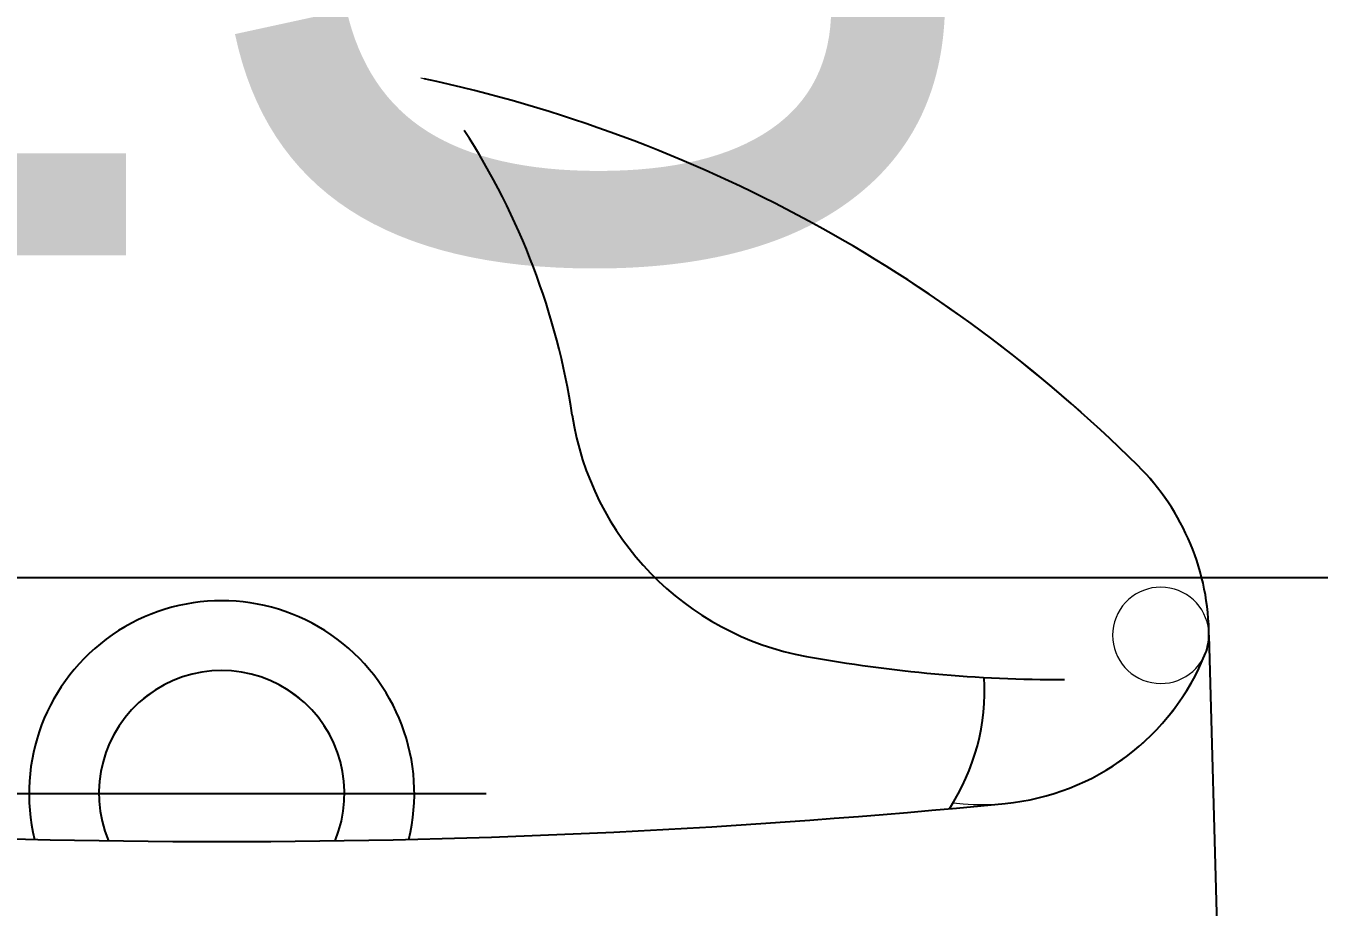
# Model space of a CAD drawing. Header units: millimetres. Extents: x 2148 to 2681, y 758 to 986.
# Drawn here: x 2354.3591 to 2354.7171, y 875.4273 to 875.6713 of the extents above; entities that cross this region are included whole.
import ezdxf

# ---------------------------------------------------------------- set-up
doc = ezdxf.new("R2010")
doc.units = ezdxf.units.MM
doc.linetypes.add('CENTER2', pattern=[28.575000000000003, 19.05, -3.175, 3.175, -3.175])
for name, color, linetype in [('0.1', 193, 'Continuous'), ('0.4', 121, 'Continuous'), ('S_GRID LINES', 252, 'Continuous')]:
    doc.layers.add(name, color=color, linetype=linetype)
doc.styles.add('MMTX$0$ESMX$0$X-OPTA1D', font='x-opta1d')

msp = doc.modelspace()

# ---------------------------------------------------------------- linework, layer by layer
at = {"layer": '0.1'}
for p, q in [((2354.686652997183, 875.5026324430899, -1.97790778295878e-08), (2354.693189033505, 875.2588024277309, -1.97790778295878e-08)), ((2354.686652997183, 875.5026324430899, -1.97790778295878e-08), (2354.693189033505, 875.2588024277309, -1.97790778295878e-08)), ((2354.686652997183, 875.5026324430899, -1.97790778295878e-08), (2354.693189033505, 875.2588024277309, -1.97790778295878e-08)), ((2354.686652997183, 875.5026324430899, -1.97790778295878e-08), (2354.693189033505, 875.2588024277309, -1.97790778295878e-08)), ((2354.686652997183, 875.5026324430899, -1.97790778295878e-08), (2354.693189033505, 875.2588024277309, -1.97790778295878e-08)), ((2354.686652997183, 875.5026324430899, -1.97790778295878e-08), (2354.693189033505, 875.2588024277309, -1.97790778295878e-08)), ((2354.686652997183, 875.5026324430899, -1.97790778295878e-08), (2354.693189033505, 875.2588024277309, -1.97790778295878e-08)), ((2354.686652997183, 875.5026324430899, -1.97790778295878e-08), (2354.693189033505, 875.2588024277309, -1.97790778295878e-08)), ((2354.686652997183, 875.5026324430899, -1.97790778295878e-08), (2354.693189033505, 875.2588024277309, -1.97790778295878e-08)), ((2354.686652997183, 875.5026324430899, -1.97790778295878e-08), (2354.693189033505, 875.2588024277309, -1.97790778295878e-08)), ((2354.340670011524, 875.4588019277096, -1.97790778295878e-08), (2354.486534013931, 875.4588019277096, -1.97790778295878e-08)), ((2354.340670011524, 875.4588019277096, -1.97790778295878e-08), (2354.486534013931, 875.4588019277096, -1.97790778295878e-08)), ((2354.340670011524, 875.4588019277096, -1.97790778295878e-08), (2354.486534013931, 875.4588019277096, -1.97790778295878e-08)), ((2354.340670011524, 875.4588019277096, -1.97790778295878e-08), (2354.486534013931, 875.4588019277096, -1.97790778295878e-08)), ((2354.340670011524, 875.4588019277096, -1.97790778295878e-08), (2354.486534013931, 875.4588019277096, -1.97790778295878e-08)), ((2354.340670011524, 875.4588019277096, -1.97790778295878e-08), (2354.486534013931, 875.4588019277096, -1.97790778295878e-08)), ((2354.340670011524, 875.4588019277096, -1.97790778295878e-08), (2354.486534013931, 875.4588019277096, -1.97790778295878e-08)), ((2354.340670011524, 875.4588019277096, -1.97790778295878e-08), (2354.486534013931, 875.4588019277096, -1.97790778295878e-08)), ((2354.340670011524, 875.4588019277096, -1.97790778295878e-08), (2354.486534013931, 875.4588019277096, -1.97790778295878e-08)), ((2354.340670011524, 875.4588019277096, -1.97790778295878e-08), (2354.486534013931, 875.4588019277096, -1.97790778295878e-08))]:
    msp.add_line(p, q, dxfattribs=at)
for centre, radius, start, end in [((2354.385274866299, 875.2655340119334, -1.97790778295878e-08), 0.3999989999899999, 45.23985393808178, 77.85706656655718), ((2354.385274866299, 875.2655340119334, -1.97790778295878e-08), 0.3999989999899999, 45.23985393808178, 77.85706656655718), ((2354.385274866299, 875.2655340119334, -1.97790778295878e-08), 0.3999989999899999, 45.23985393808178, 77.85706656655718), ((2354.385274866299, 875.2655340119334, -1.97790778295878e-08), 0.3999989999899999, 45.23985393808178, 77.85706656655718), ((2354.385274866299, 875.2655340119334, -1.97790778295878e-08), 0.3999989999899999, 45.23985393808178, 77.85706656655718), ((2354.385274866299, 875.2655340119334, -1.97790778295878e-08), 0.3999989999899999, 45.23985393808178, 77.85706656655718), ((2354.385274866299, 875.2655340119334, -1.97790778295878e-08), 0.3999989999899999, 45.23985393808178, 77.85706656655718), ((2354.385274866299, 875.2655340119334, -1.97790778295878e-08), 0.3999989999899999, 45.23985393808178, 77.85706656655718), ((2354.385274866299, 875.2655340119334, -1.97790778295878e-08), 0.3999989999899999, 45.23985393808178, 77.85706656655718), ((2354.385274866299, 875.2655340119334, -1.97790778295878e-08), 0.3999989999899999, 45.23985393808178, 77.85706656655718), ((2354.312633417977, 875.5335190090652, -1.97790778295878e-08), 0.199999499995, 8.609896416662309, 32.95790810857712), ((2354.312633417977, 875.5335190090652, -1.97790778295878e-08), 0.199999499995, 8.609896416662309, 32.95790810857712), ((2354.312633417977, 875.5335190090652, -1.97790778295878e-08), 0.199999499995, 8.609896416662309, 32.95790810857712), ((2354.312633417977, 875.5335190090652, -1.97790778295878e-08), 0.199999499995, 8.609896416662309, 32.95790810857712), ((2354.312633417977, 875.5335190090652, -1.97790778295878e-08), 0.199999499995, 8.609896416662309, 32.95790810857712), ((2354.312633417977, 875.5335190090652, -1.97790778295878e-08), 0.199999499995, 8.609896416662309, 32.95790810857712), ((2354.312633417977, 875.5335190090652, -1.97790778295878e-08), 0.199999499995, 8.609896416662309, 32.95790810857712), ((2354.312633417977, 875.5335190090652, -1.97790778295878e-08), 0.199999499995, 8.609896416662309, 32.95790810857712), ((2354.312633417977, 875.5335190090652, -1.97790778295878e-08), 0.199999499995, 8.609896416662309, 32.95790810857712), ((2354.312633417977, 875.5335190090652, -1.97790778295878e-08), 0.199999499995, 8.609896416662309, 32.95790810857712), ((2354.589477276453, 875.5754366191056, -1.97790778295878e-08), 0.079999799998, 188.6098964166623, 259.7071829857526), ((2354.589477276453, 875.5754366191056, -1.97790778295878e-08), 0.079999799998, 188.6098964166623, 259.7071829857526), ((2354.589477276453, 875.5754366191056, -1.97790778295878e-08), 0.079999799998, 188.6098964166623, 259.7071829857526), ((2354.589477276453, 875.5754366191056, -1.97790778295878e-08), 0.079999799998, 188.6098964166623, 259.7071829857526), ((2354.589477276453, 875.5754366191056, -1.97790778295878e-08), 0.079999799998, 188.6098964166623, 259.7071829857526), ((2354.589477276453, 875.5754366191056, -1.97790778295878e-08), 0.079999799998, 188.6098964166623, 259.7071829857526), ((2354.589477276453, 875.5754366191056, -1.97790778295878e-08), 0.079999799998, 188.6098964166623, 259.7071829857526), ((2354.589477276453, 875.5754366191056, -1.97790778295878e-08), 0.079999799998, 188.6098964166623, 259.7071829857526), ((2354.589477276453, 875.5754366191056, -1.97790778295878e-08), 0.079999799998, 188.6098964166623, 259.7071829857526), ((2354.589477276453, 875.5754366191056, -1.97790778295878e-08), 0.079999799998, 188.6098964166623, 259.7071829857526), ((2354.619987771026, 875.5022203188807, -1.97790778295878e-08), 0.06666649999833334, 0, 45.23985393808178), ((2354.619987771026, 875.5022203188807, -1.97790778295878e-08), 0.06666649999833334, 0, 45.23985393808178), ((2354.619987771026, 875.5022203188807, -1.97790778295878e-08), 0.06666649999833334, 0, 45.23985393808178), ((2354.619987771026, 875.5022203188807, -1.97790778295878e-08), 0.06666649999833334, 0, 45.23985393808178), ((2354.619987771026, 875.5022203188807, -1.97790778295878e-08), 0.06666649999833334, 0, 45.23985393808178), ((2354.619987771026, 875.5022203188807, -1.97790778295878e-08), 0.06666649999833334, 0, 45.23985393808178), ((2354.619987771026, 875.5022203188807, -1.97790778295878e-08), 0.06666649999833334, 0, 45.23985393808178), ((2354.619987771026, 875.5022203188807, -1.97790778295878e-08), 0.06666649999833334, 0, 45.23985393808178), ((2354.619987771026, 875.5022203188807, -1.97790778295878e-08), 0.06666649999833334, 0, 45.23985393808178), ((2354.619987771026, 875.5022203188807, -1.97790778295878e-08), 0.06666649999833334, 0, 45.23985393808178), ((2354.413321621041, 875.4588019277096, -1.97790778295878e-08), 0.05333319999866666, 346.1859408485906, 193.8140591514094), ((2354.413321621041, 875.4588019277096, -1.97790778295878e-08), 0.05333319999866666, 346.1859408485906, 193.8140591514094), ((2354.413321621041, 875.4588019277096, -1.97790778295878e-08), 0.05333319999866666, 346.1859408485906, 193.8140591514094), ((2354.413321621041, 875.4588019277096, -1.97790778295878e-08), 0.05333319999866666, 346.1859408485906, 193.8140591514094), ((2354.413321621041, 875.4588019277096, -1.97790778295878e-08), 0.05333319999866666, 346.1859408485906, 193.8140591514094), ((2354.413321621041, 875.4588019277096, -1.97790778295878e-08), 0.05333319999866666, 346.1859408485906, 193.8140591514094), ((2354.413321621041, 875.4588019277096, -1.97790778295878e-08), 0.05333319999866666, 346.1859408485906, 193.8140591514094), ((2354.413321621041, 875.4588019277096, -1.97790778295878e-08), 0.05333319999866666, 346.1859408485906, 193.8140591514094), ((2354.413321621041, 875.4588019277096, -1.97790778295878e-08), 0.05333319999866666, 346.1859408485906, 193.8140591514094), ((2354.413321621041, 875.4588019277096, -1.97790778295878e-08), 0.05333319999866666, 346.1859408485906, 193.8140591514094), ((2354.673319951945, 875.502550018248, -1.97790778295878e-08), 0.01333329999966667, 338.2052513048289, 0.354197793494973), ((2354.673319951945, 875.502550018248, -1.97790778295878e-08), 0.01333329999966667, 338.2052513048289, 0.354197793494973), ((2354.673319951945, 875.502550018248, -1.97790778295878e-08), 0.01333329999966667, 338.2052513048289, 0.354197793494973), ((2354.673319951945, 875.502550018248, -1.97790778295878e-08), 0.01333329999966667, 338.2052513048289, 0.354197793494973), ((2354.673319951945, 875.502550018248, -1.97790778295878e-08), 0.01333329999966667, 338.2052513048289, 0.354197793494973), ((2354.673319951945, 875.502550018248, -1.97790778295878e-08), 0.01333329999966667, 338.2052513048289, 0.354197793494973), ((2354.673319951945, 875.502550018248, -1.97790778295878e-08), 0.01333329999966667, 338.2052513048289, 0.354197793494973), ((2354.673319951945, 875.502550018248, -1.97790778295878e-08), 0.01333329999966667, 338.2052513048289, 0.354197793494973), ((2354.673319951945, 875.502550018248, -1.97790778295878e-08), 0.01333329999966667, 338.2052513048289, 0.354197793494973), ((2354.673319951945, 875.502550018248, -1.97790778295878e-08), 0.01333329999966667, 338.2052513048289, 0.354197793494973), ((2354.646654371021, 875.8902862147031, -1.97790778295878e-08), 0.3999989999899999, 259.7071829857526, 270), ((2354.646654371021, 875.8902862147031, -1.97790778295878e-08), 0.3999989999899999, 259.7071829857526, 270), ((2354.646654371021, 875.8902862147031, -1.97790778295878e-08), 0.3999989999899999, 259.7071829857526, 270), ((2354.646654371021, 875.8902862147031, -1.97790778295878e-08), 0.3999989999899999, 259.7071829857526, 270), ((2354.646654371021, 875.8902862147031, -1.97790778295878e-08), 0.3999989999899999, 259.7071829857526, 270), ((2354.646654371021, 875.8902862147031, -1.97790778295878e-08), 0.3999989999899999, 259.7071829857526, 270), ((2354.646654371021, 875.8902862147031, -1.97790778295878e-08), 0.3999989999899999, 259.7071829857526, 270), ((2354.646654371021, 875.8902862147031, -1.97790778295878e-08), 0.3999989999899999, 259.7071829857526, 270), ((2354.646654371021, 875.8902862147031, -1.97790778295878e-08), 0.3999989999899999, 259.7071829857526, 270), ((2354.646654371021, 875.8902862147031, -1.97790778295878e-08), 0.3999989999899999, 259.7071829857526, 270), ((2354.623799016548, 875.5223517146321, -1.97790778295878e-08), 0.06666649999833334, 275.5579196270638, 338.2052513048289), ((2354.623799016548, 875.5223517146321, -1.97790778295878e-08), 0.06666649999833334, 275.5579196270638, 338.2052513048289), ((2354.623799016548, 875.5223517146321, -1.97790778295878e-08), 0.06666649999833334, 275.5579196270638, 338.2052513048289), ((2354.623799016548, 875.5223517146321, -1.97790778295878e-08), 0.06666649999833334, 275.5579196270638, 338.2052513048289), ((2354.623799016548, 875.5223517146321, -1.97790778295878e-08), 0.06666649999833334, 275.5579196270638, 338.2052513048289), ((2354.623799016548, 875.5223517146321, -1.97790778295878e-08), 0.06666649999833334, 275.5579196270638, 338.2052513048289), ((2354.623799016548, 875.5223517146321, -1.97790778295878e-08), 0.06666649999833334, 275.5579196270638, 338.2052513048289), ((2354.623799016548, 875.5223517146321, -1.97790778295878e-08), 0.06666649999833334, 275.5579196270638, 338.2052513048289), ((2354.623799016548, 875.5223517146321, -1.97790778295878e-08), 0.06666649999833334, 275.5579196270638, 338.2052513048289), ((2354.623799016548, 875.5223517146321, -1.97790778295878e-08), 0.06666649999833334, 275.5579196270638, 338.2052513048289), ((2354.413321621041, 875.4588019277096, -1.97790778295878e-08), 0.03399991499915, 337.3130539478161, 202.6869460521839), ((2354.413321621041, 875.4588019277096, -1.97790778295878e-08), 0.03399991499915, 337.3130539478161, 202.6869460521839), ((2354.413321621041, 875.4588019277096, -1.97790778295878e-08), 0.03399991499915, 337.3130539478161, 202.6869460521839), ((2354.413321621041, 875.4588019277096, -1.97790778295878e-08), 0.03399991499915, 337.3130539478161, 202.6869460521839), ((2354.413321621041, 875.4588019277096, -1.97790778295878e-08), 0.03399991499915, 337.3130539478161, 202.6869460521839), ((2354.413321621041, 875.4588019277096, -1.97790778295878e-08), 0.03399991499915, 337.3130539478161, 202.6869460521839), ((2354.413321621041, 875.4588019277096, -1.97790778295878e-08), 0.03399991499915, 337.3130539478161, 202.6869460521839), ((2354.413321621041, 875.4588019277096, -1.97790778295878e-08), 0.03399991499915, 337.3130539478161, 202.6869460521839), ((2354.413321621041, 875.4588019277096, -1.97790778295878e-08), 0.03399991499915, 337.3130539478161, 202.6869460521839), ((2354.413321621041, 875.4588019277096, -1.97790778295878e-08), 0.03399991499915, 337.3130539478161, 202.6869460521839), ((2354.564535270177, 875.4873461900813, -1.97790778295878e-08), 0.05999984999849999, 326.8616794757604, 3.400537915627815), ((2354.564535270177, 875.4873461900813, -1.97790778295878e-08), 0.05999984999849999, 326.8616794757604, 3.400537915627815), ((2354.564535270177, 875.4873461900813, -1.97790778295878e-08), 0.05999984999849999, 326.8616794757604, 3.400537915627815), ((2354.564535270177, 875.4873461900813, -1.97790778295878e-08), 0.05999984999849999, 326.8616794757604, 3.400537915627815), ((2354.564535270177, 875.4873461900813, -1.97790778295878e-08), 0.05999984999849999, 326.8616794757604, 3.400537915627815), ((2354.564535270177, 875.4873461900813, -1.97790778295878e-08), 0.05999984999849999, 326.8616794757604, 3.400537915627815), ((2354.564535270177, 875.4873461900813, -1.97790778295878e-08), 0.05999984999849999, 326.8616794757604, 3.400537915627815), ((2354.564535270177, 875.4873461900813, -1.97790778295878e-08), 0.05999984999849999, 326.8616794757604, 3.400537915627815), ((2354.564535270177, 875.4873461900813, -1.97790778295878e-08), 0.05999984999849999, 326.8616794757604, 3.400537915627815), ((2354.564535270177, 875.4873461900813, -1.97790778295878e-08), 0.05999984999849999, 326.8616794757604, 3.400537915627815), ((2354.413321621041, 877.6853223659515, -1.97790778295878e-08), 2.239853738247487, 264.4420803729362, 275.5579196270638), ((2354.413321621041, 877.6853223659515, -1.97790778295878e-08), 2.239853738247487, 264.4420803729362, 275.5579196270638), ((2354.413321621041, 877.6853223659515, -1.97790778295878e-08), 2.239853738247487, 264.4420803729362, 275.5579196270638), ((2354.413321621041, 877.6853223659515, -1.97790778295878e-08), 2.239853738247487, 264.4420803729362, 275.5579196270638), ((2354.413321621041, 877.6853223659515, -1.97790778295878e-08), 2.239853738247487, 264.4420803729362, 275.5579196270638), ((2354.413321621041, 877.6853223659515, -1.97790778295878e-08), 2.239853738247487, 264.4420803729362, 275.5579196270638), ((2354.413321621041, 877.6853223659515, -1.97790778295878e-08), 2.239853738247487, 264.4420803729362, 275.5579196270638), ((2354.413321621041, 877.6853223659515, -1.97790778295878e-08), 2.239853738247487, 264.4420803729362, 275.5579196270638), ((2354.413321621041, 877.6853223659515, -1.97790778295878e-08), 2.239853738247487, 264.4420803729362, 275.5579196270638), ((2354.413321621041, 877.6853223659515, -1.97790778295878e-08), 2.239853738247487, 264.4420803729362, 275.5579196270638)]:
    msp.add_arc(centre, radius, start, end, dxfattribs=at)
at = {"layer": '0.4', "color": 193, "lineweight": 0, "ltscale": 0.5}
for p, q in [((2354.686652997183, 875.5026324430899, -1.97790778295878e-08), (2354.693189033505, 875.2588024277309, -1.97790778295878e-08)), ((2354.686652997183, 875.5026324430899, -1.97790778295878e-08), (2354.693189033505, 875.2588024277309, -1.97790778295878e-08)), ((2354.686652997183, 875.5026324430899, -1.97790778295878e-08), (2354.693189033505, 875.2588024277309, -1.97790778295878e-08)), ((2354.686652997183, 875.5026324430899, -1.97790778295878e-08), (2354.693189033505, 875.2588024277309, -1.97790778295878e-08)), ((2354.686652997183, 875.5026324430899, -1.97790778295878e-08), (2354.693189033505, 875.2588024277309, -1.97790778295878e-08)), ((2354.686652997183, 875.5026324430899, -1.97790778295878e-08), (2354.693189033505, 875.2588024277309, -1.97790778295878e-08)), ((2354.686652997183, 875.5026324430899, -1.97790778295878e-08), (2354.693189033505, 875.2588024277309, -1.97790778295878e-08)), ((2354.686652997183, 875.5026324430899, -1.97790778295878e-08), (2354.693189033505, 875.2588024277309, -1.97790778295878e-08)), ((2354.686652997183, 875.5026324430899, -1.97790778295878e-08), (2354.693189033505, 875.2588024277309, -1.97790778295878e-08)), ((2354.686652997183, 875.5026324430899, -1.97790778295878e-08), (2354.693189033505, 875.2588024277309, -1.97790778295878e-08)), ((2354.447321536043, 875.4588019277096, -1.97790778295878e-08), (2354.379321706037, 875.4588019277096, -1.97790778295878e-08)), ((2354.447321536043, 875.4588019277096, -1.97790778295878e-08), (2354.379321706037, 875.4588019277096, -1.97790778295878e-08)), ((2354.447321536043, 875.4588019277096, -1.97790778295878e-08), (2354.379321706037, 875.4588019277096, -1.97790778295878e-08)), ((2354.447321536043, 875.4588019277096, -1.97790778295878e-08), (2354.379321706037, 875.4588019277096, -1.97790778295878e-08)), ((2354.447321536043, 875.4588019277096, -1.97790778295878e-08), (2354.379321706037, 875.4588019277096, -1.97790778295878e-08)), ((2354.447321536043, 875.4588019277096, -1.97790778295878e-08), (2354.379321706037, 875.4588019277096, -1.97790778295878e-08)), ((2354.447321536043, 875.4588019277096, -1.97790778295878e-08), (2354.379321706037, 875.4588019277096, -1.97790778295878e-08)), ((2354.447321536043, 875.4588019277096, -1.97790778295878e-08), (2354.379321706037, 875.4588019277096, -1.97790778295878e-08)), ((2354.447321536043, 875.4588019277096, -1.97790778295878e-08), (2354.379321706037, 875.4588019277096, -1.97790778295878e-08)), ((2354.447321536043, 875.4588019277096, -1.97790778295878e-08), (2354.379321706037, 875.4588019277096, -1.97790778295878e-08))]:
    msp.add_line(p, q, dxfattribs=at)
for centre, radius, start, end in [((2354.385274866299, 875.2655340119334, -1.97790778295878e-08), 0.3999989999899703, 45.23985393808178, 78.00152652352564), ((2354.385274866299, 875.2655340119334, -1.97790778295878e-08), 0.3999989999899703, 45.23985393808178, 78.00152652352564), ((2354.385274866299, 875.2655340119334, -1.97790778295878e-08), 0.3999989999899703, 45.23985393808178, 78.00152652352564), ((2354.385274866299, 875.2655340119334, -1.97790778295878e-08), 0.3999989999899703, 45.23985393808178, 78.00152652352564), ((2354.385274866299, 875.2655340119334, -1.97790778295878e-08), 0.3999989999899703, 45.23985393808178, 78.00152652352564), ((2354.385274866299, 875.2655340119334, -1.97790778295878e-08), 0.3999989999899703, 45.23985393808178, 78.00152652352564), ((2354.385274866299, 875.2655340119334, -1.97790778295878e-08), 0.3999989999899703, 45.23985393808178, 78.00152652352564), ((2354.385274866299, 875.2655340119334, -1.97790778295878e-08), 0.3999989999899703, 45.23985393808178, 78.00152652352564), ((2354.385274866299, 875.2655340119334, -1.97790778295878e-08), 0.3999989999899703, 45.23985393808178, 78.00152652352564), ((2354.385274866299, 875.2655340119334, -1.97790778295878e-08), 0.3999989999899703, 45.23985393808178, 78.00152652352564), ((2354.619987771026, 875.5022203188807, -1.97790778295878e-08), 0.06666649999835818, 0.354197793494973, 45.23985393808178), ((2354.619987771026, 875.5022203188807, -1.97790778295878e-08), 0.06666649999835818, 0.354197793494973, 45.23985393808178), ((2354.619987771026, 875.5022203188807, -1.97790778295878e-08), 0.06666649999835818, 0.354197793494973, 45.23985393808178), ((2354.619987771026, 875.5022203188807, -1.97790778295878e-08), 0.06666649999835818, 0.354197793494973, 45.23985393808178), ((2354.619987771026, 875.5022203188807, -1.97790778295878e-08), 0.06666649999835818, 0.354197793494973, 45.23985393808178), ((2354.619987771026, 875.5022203188807, -1.97790778295878e-08), 0.06666649999835818, 0.354197793494973, 45.23985393808178), ((2354.619987771026, 875.5022203188807, -1.97790778295878e-08), 0.06666649999835818, 0.354197793494973, 45.23985393808178), ((2354.619987771026, 875.5022203188807, -1.97790778295878e-08), 0.06666649999835818, 0.354197793494973, 45.23985393808178), ((2354.619987771026, 875.5022203188807, -1.97790778295878e-08), 0.06666649999835818, 0.354197793494973, 45.23985393808178), ((2354.619987771026, 875.5022203188807, -1.97790778295878e-08), 0.06666649999835818, 0.354197793494973, 45.23985393808178), ((2354.673319951945, 875.502550018248, -1.97790778295878e-08), 0.01333329999936146, 0, 338.2052513048289), ((2354.673319951945, 875.502550018248, -1.97790778295878e-08), 0.01333329999936146, 0, 338.2052513048289), ((2354.673319951945, 875.502550018248, -1.97790778295878e-08), 0.01333329999936146, 0, 338.2052513048289), ((2354.673319951945, 875.502550018248, -1.97790778295878e-08), 0.01333329999936146, 0, 338.2052513048289), ((2354.673319951945, 875.502550018248, -1.97790778295878e-08), 0.01333329999936146, 0, 338.2052513048289), ((2354.673319951945, 875.502550018248, -1.97790778295878e-08), 0.01333329999936146, 0, 338.2052513048289), ((2354.673319951945, 875.502550018248, -1.97790778295878e-08), 0.01333329999936146, 0, 338.2052513048289), ((2354.673319951945, 875.502550018248, -1.97790778295878e-08), 0.01333329999936146, 0, 338.2052513048289), ((2354.673319951945, 875.502550018248, -1.97790778295878e-08), 0.01333329999936146, 0, 338.2052513048289), ((2354.673319951945, 875.502550018248, -1.97790778295878e-08), 0.01333329999936146, 0, 338.2052513048289), ((2354.413321621041, 875.4588019277096, -1.97790778295878e-08), 0.05333319999868316, 346.1859408485906, 193.8140591514094), ((2354.413321621041, 875.4588019277096, -1.97790778295878e-08), 0.05333319999868316, 346.1859408485906, 193.8140591514094), ((2354.413321621041, 875.4588019277096, -1.97790778295878e-08), 0.05333319999868316, 346.1859408485906, 193.8140591514094), ((2354.413321621041, 875.4588019277096, -1.97790778295878e-08), 0.05333319999868316, 346.1859408485906, 193.8140591514094), ((2354.413321621041, 875.4588019277096, -1.97790778295878e-08), 0.05333319999868316, 346.1859408485906, 193.8140591514094), ((2354.413321621041, 875.4588019277096, -1.97790778295878e-08), 0.05333319999868316, 346.1859408485906, 193.8140591514094), ((2354.413321621041, 875.4588019277096, -1.97790778295878e-08), 0.05333319999868316, 346.1859408485906, 193.8140591514094), ((2354.413321621041, 875.4588019277096, -1.97790778295878e-08), 0.05333319999868316, 346.1859408485906, 193.8140591514094), ((2354.413321621041, 875.4588019277096, -1.97790778295878e-08), 0.05333319999868316, 346.1859408485906, 193.8140591514094), ((2354.413321621041, 875.4588019277096, -1.97790778295878e-08), 0.05333319999868316, 346.1859408485906, 193.8140591514094), ((2354.673319951945, 875.502550018248, -1.97790778295878e-08), 0.01333329999936146, 338.2052513048289, 0), ((2354.673319951945, 875.502550018248, -1.97790778295878e-08), 0.01333329999936146, 338.2052513048289, 0), ((2354.673319951945, 875.502550018248, -1.97790778295878e-08), 0.01333329999936146, 338.2052513048289, 0), ((2354.673319951945, 875.502550018248, -1.97790778295878e-08), 0.01333329999936146, 338.2052513048289, 0), ((2354.673319951945, 875.502550018248, -1.97790778295878e-08), 0.01333329999936146, 338.2052513048289, 0), ((2354.673319951945, 875.502550018248, -1.97790778295878e-08), 0.01333329999936146, 338.2052513048289, 0), ((2354.673319951945, 875.502550018248, -1.97790778295878e-08), 0.01333329999936146, 338.2052513048289, 0), ((2354.673319951945, 875.502550018248, -1.97790778295878e-08), 0.01333329999936146, 338.2052513048289, 0), ((2354.673319951945, 875.502550018248, -1.97790778295878e-08), 0.01333329999936146, 338.2052513048289, 0), ((2354.673319951945, 875.502550018248, -1.97790778295878e-08), 0.01333329999936146, 338.2052513048289, 0), ((2354.623799016548, 875.5223517146321, -1.97790778295878e-08), 0.06666649999832903, 263.1068237185328, 338.2052513048289), ((2354.623799016548, 875.5223517146321, -1.97790778295878e-08), 0.06666649999832903, 263.1068237185328, 338.2052513048289), ((2354.623799016548, 875.5223517146321, -1.97790778295878e-08), 0.06666649999832903, 263.1068237185328, 338.2052513048289), ((2354.623799016548, 875.5223517146321, -1.97790778295878e-08), 0.06666649999832903, 263.1068237185328, 338.2052513048289), ((2354.623799016548, 875.5223517146321, -1.97790778295878e-08), 0.06666649999832903, 263.1068237185328, 338.2052513048289), ((2354.623799016548, 875.5223517146321, -1.97790778295878e-08), 0.06666649999832903, 263.1068237185328, 338.2052513048289), ((2354.623799016548, 875.5223517146321, -1.97790778295878e-08), 0.06666649999832903, 263.1068237185328, 338.2052513048289), ((2354.623799016548, 875.5223517146321, -1.97790778295878e-08), 0.06666649999832903, 263.1068237185328, 338.2052513048289), ((2354.623799016548, 875.5223517146321, -1.97790778295878e-08), 0.06666649999832903, 263.1068237185328, 338.2052513048289), ((2354.623799016548, 875.5223517146321, -1.97790778295878e-08), 0.06666649999832903, 263.1068237185328, 338.2052513048289), ((2354.623799016548, 875.5223517146321, -1.97790778295878e-08), 0.06666649999832903, 275.5579196270638, 338.2052513048289), ((2354.623799016548, 875.5223517146321, -1.97790778295878e-08), 0.06666649999832903, 275.5579196270638, 338.2052513048289), ((2354.623799016548, 875.5223517146321, -1.97790778295878e-08), 0.06666649999832903, 275.5579196270638, 338.2052513048289), ((2354.623799016548, 875.5223517146321, -1.97790778295878e-08), 0.06666649999832903, 275.5579196270638, 338.2052513048289), ((2354.623799016548, 875.5223517146321, -1.97790778295878e-08), 0.06666649999832903, 275.5579196270638, 338.2052513048289), ((2354.623799016548, 875.5223517146321, -1.97790778295878e-08), 0.06666649999832903, 275.5579196270638, 338.2052513048289), ((2354.623799016548, 875.5223517146321, -1.97790778295878e-08), 0.06666649999832903, 275.5579196270638, 338.2052513048289), ((2354.623799016548, 875.5223517146321, -1.97790778295878e-08), 0.06666649999832903, 275.5579196270638, 338.2052513048289), ((2354.623799016548, 875.5223517146321, -1.97790778295878e-08), 0.06666649999832903, 275.5579196270638, 338.2052513048289), ((2354.623799016548, 875.5223517146321, -1.97790778295878e-08), 0.06666649999832903, 275.5579196270638, 338.2052513048289), ((2354.413321621041, 875.4588019277096, -1.97790778295878e-08), 0.03399991499914181, 0, 180), ((2354.413321621041, 875.4588019277096, -1.97790778295878e-08), 0.03399991499914181, 0, 180), ((2354.413321621041, 875.4588019277096, -1.97790778295878e-08), 0.03399991499914181, 0, 180), ((2354.413321621041, 875.4588019277096, -1.97790778295878e-08), 0.03399991499914181, 0, 180), ((2354.413321621041, 875.4588019277096, -1.97790778295878e-08), 0.03399991499914181, 0, 180), ((2354.413321621041, 875.4588019277096, -1.97790778295878e-08), 0.03399991499914181, 0, 180), ((2354.413321621041, 875.4588019277096, -1.97790778295878e-08), 0.03399991499914181, 0, 180), ((2354.413321621041, 875.4588019277096, -1.97790778295878e-08), 0.03399991499914181, 0, 180), ((2354.413321621041, 875.4588019277096, -1.97790778295878e-08), 0.03399991499914181, 0, 180), ((2354.413321621041, 875.4588019277096, -1.97790778295878e-08), 0.03399991499914181, 0, 180), ((2354.413321621041, 877.6853223659515, -1.97790778295878e-08), 2.239853738247374, 264.4420803729362, 275.5579196270638), ((2354.413321621041, 877.6853223659515, -1.97790778295878e-08), 2.239853738247374, 264.4420803729362, 275.5579196270638), ((2354.413321621041, 877.6853223659515, -1.97790778295878e-08), 2.239853738247374, 264.4420803729362, 275.5579196270638), ((2354.413321621041, 877.6853223659515, -1.97790778295878e-08), 2.239853738247374, 264.4420803729362, 275.5579196270638), ((2354.413321621041, 877.6853223659515, -1.97790778295878e-08), 2.239853738247374, 264.4420803729362, 275.5579196270638), ((2354.413321621041, 877.6853223659515, -1.97790778295878e-08), 2.239853738247374, 264.4420803729362, 275.5579196270638), ((2354.413321621041, 877.6853223659515, -1.97790778295878e-08), 2.239853738247374, 264.4420803729362, 275.5579196270638), ((2354.413321621041, 877.6853223659515, -1.97790778295878e-08), 2.239853738247374, 264.4420803729362, 275.5579196270638), ((2354.413321621041, 877.6853223659515, -1.97790778295878e-08), 2.239853738247374, 264.4420803729362, 275.5579196270638), ((2354.413321621041, 877.6853223659515, -1.97790778295878e-08), 2.239853738247374, 264.4420803729362, 275.5579196270638), ((2354.413321621041, 877.6853223659515, -1.97790778295878e-08), 2.239853738247374, 264.8397862288841, 268.6750715626566), ((2354.413321621041, 877.6853223659515, -1.97790778295878e-08), 2.239853738247374, 264.8397862288841, 268.6750715626566), ((2354.413321621041, 877.6853223659515, -1.97790778295878e-08), 2.239853738247374, 264.8397862288841, 268.6750715626566), ((2354.413321621041, 877.6853223659515, -1.97790778295878e-08), 2.239853738247374, 264.8397862288841, 268.6750715626566), ((2354.413321621041, 877.6853223659515, -1.97790778295878e-08), 2.239853738247374, 264.8397862288841, 268.6750715626566), ((2354.413321621041, 877.6853223659515, -1.97790778295878e-08), 2.239853738247374, 264.8397862288841, 268.6750715626566), ((2354.413321621041, 877.6853223659515, -1.97790778295878e-08), 2.239853738247374, 264.8397862288841, 268.6750715626566), ((2354.413321621041, 877.6853223659515, -1.97790778295878e-08), 2.239853738247374, 264.8397862288841, 268.6750715626566), ((2354.413321621041, 877.6853223659515, -1.97790778295878e-08), 2.239853738247374, 264.8397862288841, 268.6750715626566), ((2354.413321621041, 877.6853223659515, -1.97790778295878e-08), 2.239853738247374, 264.8397862288841, 268.6750715626566), ((2354.413321621041, 877.6853223659515, -1.97790778295878e-08), 2.239853738247374, 271.3249284373434, 275.1602137711159), ((2354.413321621041, 877.6853223659515, -1.97790778295878e-08), 2.239853738247374, 271.3249284373434, 275.1602137711159), ((2354.413321621041, 877.6853223659515, -1.97790778295878e-08), 2.239853738247374, 271.3249284373434, 275.1602137711159), ((2354.413321621041, 877.6853223659515, -1.97790778295878e-08), 2.239853738247374, 271.3249284373434, 275.1602137711159), ((2354.413321621041, 877.6853223659515, -1.97790778295878e-08), 2.239853738247374, 271.3249284373434, 275.1602137711159), ((2354.413321621041, 877.6853223659515, -1.97790778295878e-08), 2.239853738247374, 271.3249284373434, 275.1602137711159), ((2354.413321621041, 877.6853223659515, -1.97790778295878e-08), 2.239853738247374, 271.3249284373434, 275.1602137711159), ((2354.413321621041, 877.6853223659515, -1.97790778295878e-08), 2.239853738247374, 271.3249284373434, 275.1602137711159), ((2354.413321621041, 877.6853223659515, -1.97790778295878e-08), 2.239853738247374, 271.3249284373434, 275.1602137711159), ((2354.413321621041, 877.6853223659515, -1.97790778295878e-08), 2.239853738247374, 271.3249284373434, 275.1602137711159), ((2354.564535270177, 875.4873461900813, -1.97790778295878e-08), 0.05999984999856581, 326.8616794757604, 328.6910394296015), ((2354.564535270177, 875.4873461900813, -1.97790778295878e-08), 0.05999984999856581, 326.8616794757604, 328.6910394296015), ((2354.564535270177, 875.4873461900813, -1.97790778295878e-08), 0.05999984999856581, 326.8616794757604, 328.6910394296015), ((2354.564535270177, 875.4873461900813, -1.97790778295878e-08), 0.05999984999856581, 326.8616794757604, 328.6910394296015), ((2354.564535270177, 875.4873461900813, -1.97790778295878e-08), 0.05999984999856581, 326.8616794757604, 328.6910394296015), ((2354.564535270177, 875.4873461900813, -1.97790778295878e-08), 0.05999984999856581, 326.8616794757604, 328.6910394296015), ((2354.564535270177, 875.4873461900813, -1.97790778295878e-08), 0.05999984999856581, 326.8616794757604, 328.6910394296015), ((2354.564535270177, 875.4873461900813, -1.97790778295878e-08), 0.05999984999856581, 326.8616794757604, 328.6910394296015), ((2354.564535270177, 875.4873461900813, -1.97790778295878e-08), 0.05999984999856581, 326.8616794757604, 328.6910394296015), ((2354.564535270177, 875.4873461900813, -1.97790778295878e-08), 0.05999984999856581, 326.8616794757604, 328.6910394296015)]:
    msp.add_arc(centre, radius, start, end, dxfattribs=at)
at = {"layer": 'S_GRID LINES', "linetype": 'CENTER2', "ltscale": 0.2}
msp.add_line((2365.148375356382, 875.5185079531632, -1.646909499330181e-08), (2343.580963504015, 875.5185079531632, -1.083355502920358e-08), dxfattribs=at)

# ---------------------------------------------------------------- texts
at = {"color": 2, "insert": (2352.314290934268, 875.9464268065153, -2.220439746692983e-08), "char_height": 0.25536, "width": 11.64471969592537, "attachment_point": 4, "style": 'MMTX$0$ESMX$0$X-OPTA1D'}
msp.add_mtext('0.60 M. X 0.60 M.\\P FLOOR TILES', dxfattribs=at)
msp.add_mtext('0.60 M. X 0.60 M.\\P FLOOR TILES', dxfattribs=at)

doc.saveas('drawing.dxf')
